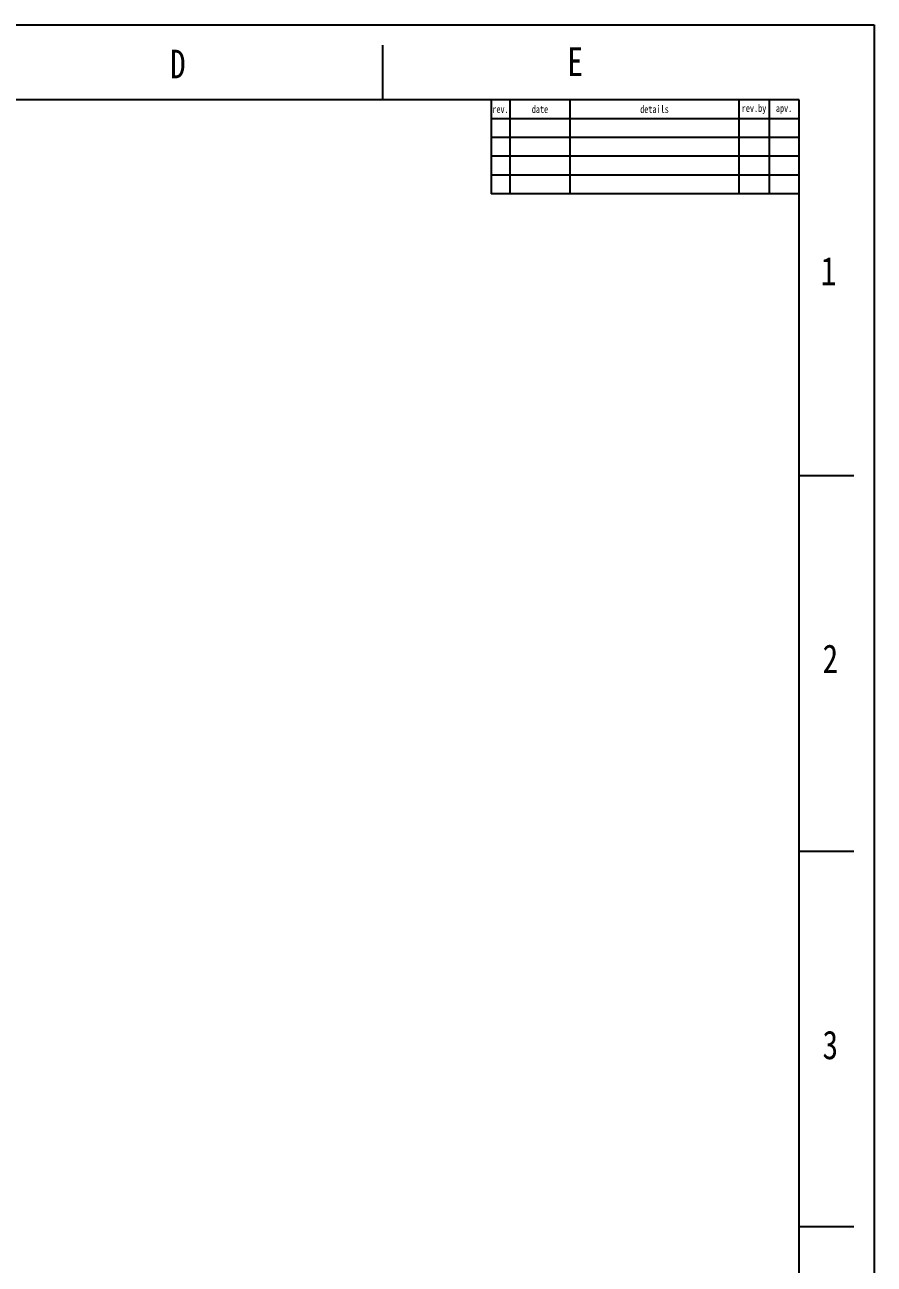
# Model space of a CAD drawing. Header units: millimetres. Extents: x 2797 to 5646, y -2218 to -1126.
# Drawn here: x 3164.7 to 3390.8, y -1708.1 to -1378.1 of the extents above; entities that cross this region are included whole.
import ezdxf

# ---------------------------------------------------------------- set-up
doc = ezdxf.new("R2010")
doc.units = ezdxf.units.MM
doc.header["$LTSCALE"] = 32.67
doc.layers.get('0').update_dxf_attribs({"linetype": 'CONTINUOUS'})
doc.layers.add('FORM', color=7, linetype='CONTINUOUS')
doc.layers.add('TEXT', color=2, linetype='CONTINUOUS')
doc.styles.get("Standard").update_dxf_attribs({"font": 'txt', "width": 0.8})

msp = doc.modelspace()

# ---------------------------------------------------------------- linework, layer by layer
at = {"color": 7, "linetype": 'Continuous'}
for p, q in [((2796.82, -1378.13), (3390.82, -1378.13)), ((3390.82, -1378.13), (3390.82, -2218.13)), ((3260.02, -1398.13), (3260.02, -1383.59)), ((3370.82, -1398.13), (2816.82, -1398.13)), ((3370.82, -2198.13), (3370.82, -1398.13)), ((3370.82, -1498.13), (3385.36, -1498.13)), ((3370.82, -1598.13), (3385.36, -1598.13)), ((3370.82, -1698.13), (3385.36, -1698.13))]:
    msp.add_line(p, q, dxfattribs=at)
at = {"layer": 'FORM'}
for p, q in [((3288.82, -1398.13), (3288.82, -1423.13)), ((3293.82, -1398.13), (3293.82, -1423.13)), ((3309.82, -1398.13), (3309.82, -1423.13)), ((3354.82, -1398.13), (3354.82, -1423.13)), ((3362.82, -1398.13), (3362.82, -1423.13)), ((3370.82, -1403.13), (3288.82, -1403.13)), ((3370.82, -1408.13), (3288.82, -1408.13)), ((3370.82, -1413.13), (3288.82, -1413.13)), ((3370.82, -1418.13), (3288.82, -1418.13)), ((3370.82, -1423.13), (3288.82, -1423.13))]:
    msp.add_line(p, q, dxfattribs=at)

# ---------------------------------------------------------------- texts
at = {"char_height": 7.62, "attachment_point": 5}
for s, width, insert in [('D', 10, (3205.42, -1388.58)), ('E', 10, (3311.22, -1387.95)), ('1', 50, (3378.67, -1443.72)), ('2', 50, (3379.15, -1546.92)), ('3', 50, (3379.13, -1649.81))]:
    msp.add_mtext_dynamic_manual_height_columns(s, width=width, gutter_width=12.5, heights=[0], dxfattribs=dict(at, insert=insert))
at = {"layer": 'TEXT', "char_height": 2, "attachment_point": 5}
for s, width, insert in [('rev.', 5, (3291.32, -1400.63)), ('date', 16, (3301.82, -1400.63)), ('details', 45, (3332.32, -1400.63)), ('rev.by', 8, (3358.82, -1400.63)), ('apv.', 8, (3366.82, -1400.63))]:
    msp.add_mtext_dynamic_manual_height_columns(s, width=width, gutter_width=12.5, heights=[0], dxfattribs=dict(at, insert=insert))

doc.saveas('drawing.dxf')
